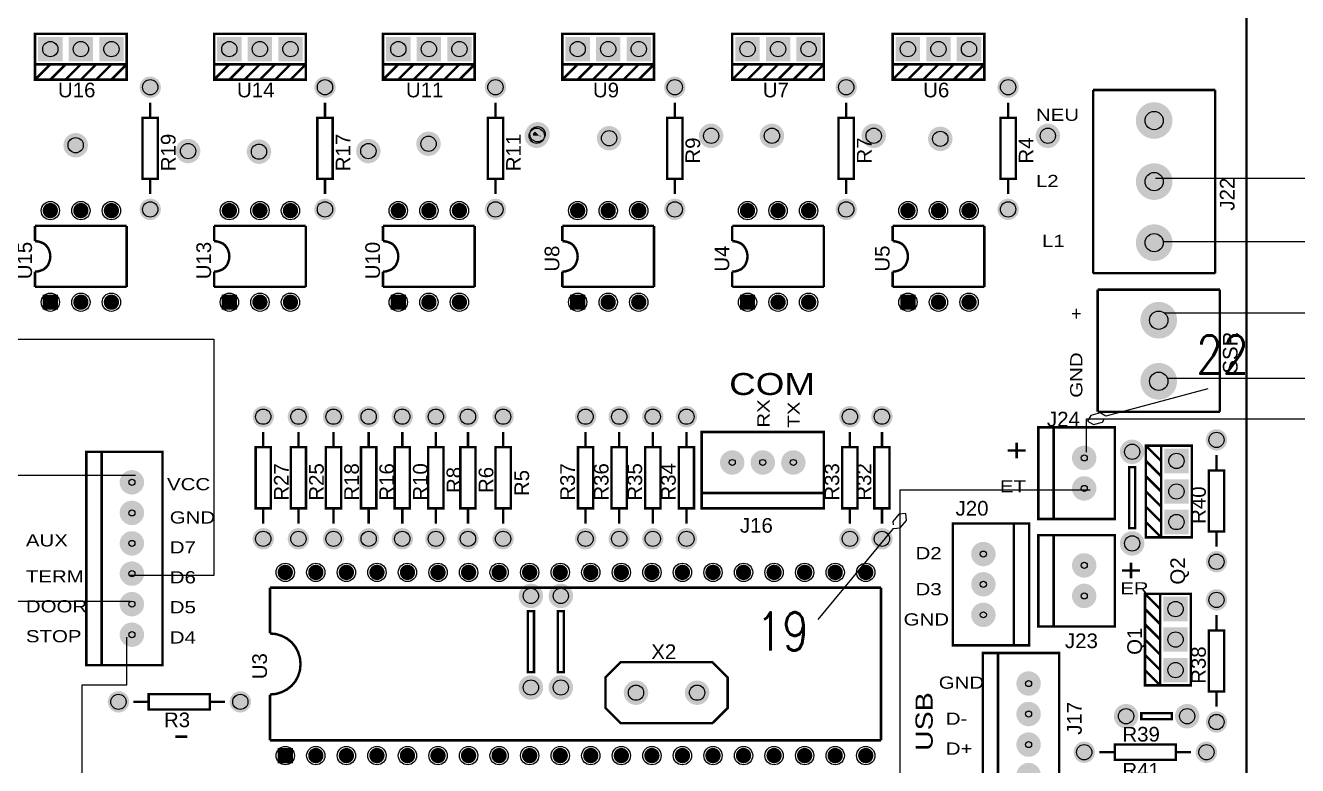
# Model space of a CAD drawing. Header units: inches. Extents: x 0 to 21, y 0 to 16.
# Drawn here: x 9.62 to 13.784, y 4.674 to 7.098 of the extents above; entities that cross this region are included whole.
import ezdxf
from ezdxf.enums import TextEntityAlignment as Align

# ---------------------------------------------------------------- set-up
doc = ezdxf.new("R2010")
doc.units = ezdxf.units.IN
doc.header["$MEASUREMENT"] = 0
for name, color, linetype in [('12632256', 7, 'Continuous'), ('BLK_18AWG', 7, 'Continuous'), ('WIRENO', 250, 'Continuous')]:
    doc.layers.add(name, color=color, linetype=linetype)
doc.styles.add('WD', font='romans.shx')

# ---------------------------------------------------------------- blocks, each defined once
blk = doc.blocks.new('EPAD')
at = {"const_width": 0.5}
blk.add_lwpolyline([(-0.25, 0, 1), (0.25, 0, 1)], format="xyb", close=True, dxfattribs=at)
blk = doc.blocks.new('RPAD')
blk.add_trace([(-0.5, -0.5), (-0.5, 0.5), (0.5, -0.5), (0.5, 0.5)])
blk = doc.blocks.new('TarjetaAutoclave')
for points, const_width in [([(3.004, 5.004), (10.306, 5.004), (10.306, 9.943), (3.004, 9.943), (3.004, 5.004)], 0.008), ([(6.341, 9.087), (6.641, 9.087), (6.641, 9.187), (6.341, 9.187), (6.341, 9.087)], 0.008), ([(6.927, 9.087), (7.227, 9.087), (7.227, 9.187), (6.927, 9.187), (6.927, 9.087)], 0.008), ([(7.48, 9.087), (7.78, 9.087), (7.78, 9.187), (7.48, 9.187), (7.48, 9.087)], 0.008), ([(8.067, 9.087), (8.367, 9.087), (8.367, 9.187), (8.067, 9.187), (8.067, 9.087)], 0.008), ([(8.623, 9.087), (8.923, 9.087), (8.923, 9.187), (8.623, 9.187), (8.623, 9.087)], 0.008), ([(9.148, 9.087), (9.448, 9.087), (9.448, 9.187), (9.148, 9.187), (9.148, 9.087)], 0.008), ([(6.641, 9.087), (6.641, 9.037), (6.341, 9.037), (6.341, 9.087)], 0.008), ([(6.391, 9.087), (6.341, 9.037)], 0.008), ([(6.441, 9.087), (6.391, 9.037)], 0.008), ([(6.491, 9.087), (6.441, 9.037)], 0.008), ([(6.541, 9.087), (6.491, 9.037)], 0.008), ([(6.591, 9.087), (6.541, 9.037)], 0.008), ([(6.641, 9.087), (6.591, 9.037)], 0.008), ([(7.227, 9.087), (7.227, 9.037), (6.927, 9.037), (6.927, 9.087)], 0.008), ([(6.977, 9.087), (6.927, 9.037)], 0.008), ([(7.027, 9.087), (6.977, 9.037)], 0.008), ([(7.077, 9.087), (7.027, 9.037)], 0.008), ([(7.127, 9.087), (7.077, 9.037)], 0.008), ([(7.177, 9.087), (7.127, 9.037)], 0.008), ([(7.227, 9.087), (7.177, 9.037)], 0.008), ([(7.78, 9.087), (7.78, 9.037), (7.48, 9.037), (7.48, 9.087)], 0.008), ([(7.53, 9.087), (7.48, 9.037)], 0.008), ([(7.58, 9.087), (7.53, 9.037)], 0.008), ([(7.63, 9.087), (7.58, 9.037)], 0.008), ([(7.68, 9.087), (7.63, 9.037)], 0.008), ([(7.73, 9.087), (7.68, 9.037)], 0.008), ([(7.78, 9.087), (7.73, 9.037)], 0.008), ([(8.367, 9.087), (8.367, 9.037), (8.067, 9.037), (8.067, 9.087)], 0.008), ([(8.117, 9.087), (8.067, 9.037)], 0.008), ([(8.167, 9.087), (8.117, 9.037)], 0.008), ([(8.217, 9.087), (8.167, 9.037)], 0.008), ([(8.267, 9.087), (8.217, 9.037)], 0.008), ([(8.317, 9.087), (8.267, 9.037)], 0.008), ([(8.367, 9.087), (8.317, 9.037)], 0.008), ([(8.923, 9.087), (8.923, 9.037), (8.623, 9.037), (8.623, 9.087)], 0.008), ([(8.673, 9.087), (8.623, 9.037)], 0.008), ([(8.723, 9.087), (8.673, 9.037)], 0.008), ([(8.773, 9.087), (8.723, 9.037)], 0.008), ([(8.823, 9.087), (8.773, 9.037)], 0.008), ([(8.873, 9.087), (8.823, 9.037)], 0.008), ([(8.923, 9.087), (8.873, 9.037)], 0.008), ([(9.448, 9.087), (9.448, 9.037), (9.148, 9.037), (9.148, 9.087)], 0.008), ([(9.198, 9.087), (9.148, 9.037)], 0.008), ([(9.248, 9.087), (9.198, 9.037)], 0.008), ([(9.298, 9.087), (9.248, 9.037)], 0.008), ([(9.348, 9.087), (9.298, 9.037)], 0.008), ([(9.398, 9.087), (9.348, 9.037)], 0.008), ([(9.448, 9.087), (9.398, 9.037)], 0.008), ([(9.804, 9.003), (10.204, 9.003)], 0.008), ([(9.804, 9.003), (9.804, 8.403)], 0.008), ([(10.204, 8.403), (10.204, 9.003)], 0.008), ([(6.718, 8.962), (6.718, 8.912)], 0.008), ([(7.29, 8.962), (7.29, 8.912)], 0.008), ([(7.848, 8.962), (7.848, 8.912)], 0.008), ([(8.435, 8.962), (8.435, 8.912)], 0.008), ([(8.996, 8.962), (8.996, 8.912)], 0.008), ([(9.526, 8.962), (9.526, 8.912)], 0.008), ([(6.693, 8.712), (6.743, 8.712), (6.743, 8.912), (6.693, 8.912), (6.693, 8.712)], 0.008), ([(7.265, 8.712), (7.315, 8.712), (7.315, 8.912), (7.265, 8.912), (7.265, 8.712)], 0.008), ([(7.823, 8.712), (7.873, 8.712), (7.873, 8.912), (7.823, 8.912), (7.823, 8.712)], 0.008), ([(8.41, 8.712), (8.46, 8.712), (8.46, 8.912), (8.41, 8.912), (8.41, 8.712)], 0.008), ([(8.971, 8.712), (9.021, 8.712), (9.021, 8.912), (8.971, 8.912), (8.971, 8.712)], 0.008), ([(9.501, 8.712), (9.551, 8.712), (9.551, 8.912), (9.501, 8.912), (9.501, 8.712)], 0.008), ([(7.983, 8.853), (7.983, 8.855), (7.986, 8.858)], 0.025), ([(6.718, 8.712), (6.718, 8.662)], 0.008), ([(7.29, 8.712), (7.29, 8.662)], 0.008), ([(7.848, 8.712), (7.848, 8.662)], 0.008), ([(8.435, 8.712), (8.435, 8.662)], 0.008), ([(8.996, 8.712), (8.996, 8.662)], 0.008), ([(9.526, 8.712), (9.526, 8.662)], 0.008), ([(6.341, 8.508), (6.341, 8.558)], 0.008), ([(6.341, 8.558), (6.641, 8.558)], 0.008), ([(6.641, 8.358), (6.641, 8.558)], 0.008), ([(6.927, 8.508), (6.927, 8.558)], 0.008), ([(6.927, 8.558), (7.227, 8.558)], 0.008), ([(7.227, 8.358), (7.227, 8.558)], 0.008), ([(7.48, 8.508), (7.48, 8.558)], 0.008), ([(7.48, 8.558), (7.78, 8.558)], 0.008), ([(7.78, 8.358), (7.78, 8.558)], 0.008), ([(8.067, 8.508), (8.067, 8.558)], 0.008), ([(8.067, 8.558), (8.367, 8.558)], 0.008), ([(8.367, 8.358), (8.367, 8.558)], 0.008), ([(8.623, 8.508), (8.623, 8.558)], 0.008), ([(8.623, 8.558), (8.923, 8.558)], 0.008), ([(8.923, 8.358), (8.923, 8.558)], 0.008), ([(9.148, 8.508), (9.148, 8.558)], 0.008), ([(9.148, 8.558), (9.448, 8.558)], 0.008), ([(9.448, 8.358), (9.448, 8.558)], 0.008), ([(6.391, 8.458), (6.39, 8.468), (6.387, 8.478), (6.383, 8.486), (6.377, 8.494), (6.37, 8.5), (6.361, 8.504), (6.351, 8.507), (6.341, 8.508)], 0.008), ([(6.977, 8.458), (6.976, 8.468), (6.973, 8.478), (6.969, 8.486), (6.963, 8.494), (6.956, 8.5), (6.947, 8.504), (6.937, 8.507), (6.927, 8.508)], 0.008), ([(7.53, 8.458), (7.529, 8.468), (7.526, 8.478), (7.522, 8.486), (7.516, 8.494), (7.509, 8.5), (7.5, 8.504), (7.49, 8.507), (7.48, 8.508)], 0.008), ([(8.117, 8.458), (8.116, 8.468), (8.113, 8.478), (8.109, 8.486), (8.103, 8.494), (8.096, 8.5), (8.087, 8.504), (8.077, 8.507), (8.067, 8.508)], 0.008), ([(8.673, 8.458), (8.672, 8.468), (8.669, 8.478), (8.665, 8.486), (8.659, 8.494), (8.652, 8.5), (8.643, 8.504), (8.633, 8.507), (8.623, 8.508)], 0.008), ([(9.198, 8.458), (9.197, 8.468), (9.194, 8.478), (9.19, 8.486), (9.184, 8.494), (9.177, 8.5), (9.168, 8.504), (9.158, 8.507), (9.148, 8.508)], 0.008), ([(6.391, 8.458), (6.39, 8.448), (6.387, 8.438), (6.383, 8.429), (6.377, 8.422), (6.37, 8.416), (6.361, 8.412), (6.351, 8.409), (6.341, 8.408)], 0.008), ([(6.977, 8.458), (6.976, 8.448), (6.973, 8.438), (6.969, 8.429), (6.963, 8.422), (6.956, 8.416), (6.947, 8.412), (6.937, 8.409), (6.927, 8.408)], 0.008), ([(7.53, 8.458), (7.529, 8.448), (7.526, 8.438), (7.522, 8.429), (7.516, 8.422), (7.509, 8.416), (7.5, 8.412), (7.49, 8.409), (7.48, 8.408)], 0.008), ([(8.117, 8.458), (8.116, 8.448), (8.113, 8.438), (8.109, 8.429), (8.103, 8.422), (8.096, 8.416), (8.087, 8.412), (8.077, 8.409), (8.067, 8.408)], 0.008), ([(8.673, 8.458), (8.672, 8.448), (8.669, 8.438), (8.665, 8.429), (8.659, 8.422), (8.652, 8.416), (8.643, 8.412), (8.633, 8.409), (8.623, 8.408)], 0.008), ([(9.198, 8.458), (9.197, 8.448), (9.194, 8.438), (9.19, 8.429), (9.184, 8.422), (9.177, 8.416), (9.168, 8.412), (9.158, 8.409), (9.148, 8.408)], 0.008), ([(6.341, 8.358), (6.341, 8.408)], 0.008), ([(6.927, 8.358), (6.927, 8.408)], 0.008), ([(7.48, 8.358), (7.48, 8.408)], 0.008), ([(8.067, 8.358), (8.067, 8.408)], 0.008), ([(8.623, 8.358), (8.623, 8.408)], 0.008), ([(9.148, 8.358), (9.148, 8.408)], 0.008), ([(9.804, 8.403), (10.204, 8.403)], 0.008), ([(6.341, 8.358), (6.641, 8.358)], 0.008), ([(6.927, 8.358), (7.227, 8.358)], 0.008), ([(7.48, 8.358), (7.78, 8.358)], 0.008), ([(8.067, 8.358), (8.367, 8.358)], 0.008), ([(8.623, 8.358), (8.923, 8.358)], 0.008), ([(9.148, 8.358), (9.448, 8.358)], 0.008), ([(10.219, 8.349), (9.819, 8.349)], 0.008), ([(9.819, 8.349), (9.819, 7.949)], 0.008), ([(10.219, 8.349), (10.219, 7.949)], 0.008), ([(10.219, 7.949), (9.819, 7.949)], 0.008), ([(7.088, 7.883), (7.088, 7.833)], 0.008), ([(7.203, 7.883), (7.203, 7.833)], 0.008), ([(7.318, 7.883), (7.318, 7.833)], 0.008), ([(7.433, 7.883), (7.433, 7.833)], 0.008), ([(7.543, 7.883), (7.543, 7.833)], 0.008), ([(7.653, 7.883), (7.653, 7.833)], 0.008), ([(7.758, 7.883), (7.758, 7.833)], 0.008), ([(7.873, 7.833), (7.873, 7.883)], 0.008), ([(8.143, 7.833), (8.143, 7.883)], 0.008), ([(8.253, 7.833), (8.253, 7.883)], 0.008), ([(8.363, 7.833), (8.363, 7.883)], 0.008), ([(8.473, 7.833), (8.473, 7.883)], 0.008), ([(8.523, 7.633), (8.923, 7.633), (8.923, 7.883), (8.523, 7.883), (8.523, 7.633)], 0.008), ([(9.008, 7.833), (9.008, 7.883)], 0.008), ([(9.113, 7.833), (9.113, 7.883)], 0.008), ([(9.625, 7.598), (9.875, 7.598), (9.875, 7.898), (9.625, 7.898), (9.625, 7.598)], 0.008), ([(9.675, 7.598), (9.675, 7.898)], 0.008), ([(7.063, 7.633), (7.113, 7.633), (7.113, 7.833), (7.063, 7.833), (7.063, 7.633)], 0.008), ([(7.178, 7.633), (7.228, 7.633), (7.228, 7.833), (7.178, 7.833), (7.178, 7.633)], 0.008), ([(7.293, 7.633), (7.343, 7.633), (7.343, 7.833), (7.293, 7.833), (7.293, 7.633)], 0.008), ([(7.408, 7.633), (7.458, 7.633), (7.458, 7.833), (7.408, 7.833), (7.408, 7.633)], 0.008), ([(7.518, 7.633), (7.568, 7.633), (7.568, 7.833), (7.518, 7.833), (7.518, 7.633)], 0.008), ([(7.628, 7.633), (7.678, 7.633), (7.678, 7.833), (7.628, 7.833), (7.628, 7.633)], 0.008), ([(7.733, 7.633), (7.783, 7.633), (7.783, 7.833), (7.733, 7.833), (7.733, 7.633)], 0.008), ([(7.848, 7.633), (7.898, 7.633), (7.898, 7.833), (7.848, 7.833), (7.848, 7.633)], 0.008), ([(8.118, 7.633), (8.168, 7.633), (8.168, 7.833), (8.118, 7.833), (8.118, 7.633)], 0.008), ([(8.228, 7.633), (8.278, 7.633), (8.278, 7.833), (8.228, 7.833), (8.228, 7.633)], 0.008), ([(8.338, 7.633), (8.388, 7.633), (8.388, 7.833), (8.338, 7.833), (8.338, 7.633)], 0.008), ([(8.448, 7.633), (8.498, 7.633), (8.498, 7.833), (8.448, 7.833), (8.448, 7.633)], 0.008), ([(8.983, 7.633), (9.033, 7.633), (9.033, 7.833), (8.983, 7.833), (8.983, 7.633)], 0.008), ([(9.088, 7.633), (9.138, 7.633), (9.138, 7.833), (9.088, 7.833), (9.088, 7.633)], 0.008), ([(10.027, 7.538), (10.127, 7.538), (10.127, 7.838), (10.027, 7.838), (10.027, 7.538), (9.977, 7.538), (9.977, 7.838), (10.027, 7.838)], 0.008), ([(10.027, 7.788), (9.977, 7.838)], 0.008), ([(6.509, 7.119), (6.758, 7.119), (6.758, 7.818), (6.509, 7.818), (6.509, 7.119)], 0.008), ([(6.559, 7.119), (6.559, 7.818)], 0.008), ([(10.027, 7.738), (9.977, 7.788)], 0.008), ([(10.208, 7.757), (10.208, 7.807)], 0.008), ([(9.922, 7.568), (9.942, 7.568), (9.942, 7.768), (9.922, 7.768), (9.922, 7.568)], 0.008), ([(10.183, 7.557), (10.233, 7.557), (10.233, 7.757), (10.183, 7.757), (10.183, 7.557)], 0.008), ([(10.027, 7.688), (9.977, 7.738)], 0.008), ([(8.923, 7.683), (8.523, 7.683)], 0.008), ([(10.027, 7.638), (9.977, 7.688)], 0.008), ([(7.088, 7.633), (7.088, 7.583)], 0.008), ([(7.203, 7.633), (7.203, 7.583)], 0.008), ([(7.318, 7.633), (7.318, 7.583)], 0.008), ([(7.433, 7.633), (7.433, 7.583)], 0.008), ([(7.543, 7.633), (7.543, 7.583)], 0.008), ([(7.653, 7.633), (7.653, 7.583)], 0.008), ([(7.758, 7.633), (7.758, 7.583)], 0.008), ([(7.873, 7.583), (7.873, 7.633)], 0.008), ([(8.143, 7.583), (8.143, 7.633)], 0.008), ([(8.253, 7.583), (8.253, 7.633)], 0.008), ([(8.363, 7.583), (8.363, 7.633)], 0.008), ([(8.473, 7.583), (8.473, 7.633)], 0.008), ([(9.008, 7.583), (9.008, 7.633)], 0.008), ([(9.113, 7.583), (9.113, 7.633)], 0.008), ([(10.027, 7.588), (9.977, 7.638)], 0.008), ([(9.345, 7.184), (9.595, 7.184), (9.595, 7.583), (9.345, 7.583), (9.345, 7.184)], 0.008), ([(9.545, 7.583), (9.545, 7.184)], 0.008), ([(10.027, 7.538), (9.977, 7.588)], 0.008), ([(9.625, 7.246), (9.875, 7.246), (9.875, 7.545), (9.625, 7.545), (9.625, 7.246)], 0.008), ([(9.675, 7.246), (9.675, 7.545)], 0.008), ([(10.208, 7.507), (10.208, 7.557)], 0.008), ([(7.11, 7.223), (7.11, 7.373)], 0.008), ([(7.11, 7.373), (9.11, 7.373)], 0.008), ([(9.11, 7.373), (9.11, 6.873)], 0.008), ([(10.024, 7.053), (10.124, 7.053), (10.124, 7.353), (10.024, 7.353), (10.024, 7.053), (9.974, 7.053), (9.974, 7.353), (10.024, 7.353)], 0.008), ([(10.024, 7.303), (9.974, 7.353)], 0.008), ([(7.954, 7.096), (7.974, 7.096), (7.974, 7.296), (7.954, 7.296), (7.954, 7.096)], 0.008), ([(8.052, 7.096), (8.072, 7.096), (8.072, 7.296), (8.052, 7.296), (8.052, 7.096)], 0.008), ([(10.024, 7.253), (9.974, 7.303)], 0.008), ([(10.208, 7.233), (10.208, 7.283)], 0.008), ([(10.024, 7.203), (9.974, 7.253)], 0.008), ([(7.21, 7.123), (7.208, 7.143), (7.202, 7.162), (7.193, 7.179), (7.181, 7.194), (7.166, 7.206), (7.149, 7.215), (7.13, 7.221), (7.11, 7.223)], 0.008), ([(10.024, 7.153), (9.974, 7.203)], 0.008), ([(10.183, 7.033), (10.233, 7.033), (10.233, 7.233), (10.183, 7.233), (10.183, 7.033)], 0.008), ([(9.443, 6.659), (9.693, 6.659), (9.693, 7.159), (9.443, 7.159), (9.443, 6.659)], 0.008), ([(9.493, 6.659), (9.493, 7.159)], 0.008), ([(7.21, 7.123), (7.208, 7.102), (7.202, 7.083), (7.193, 7.066), (7.181, 7.052), (7.166, 7.04), (7.149, 7.031), (7.13, 7.025), (7.11, 7.023)], 0.008), ([(8.258, 7.129), (8.558, 7.129), (8.608, 7.079), (8.608, 6.979), (8.558, 6.929), (8.258, 6.929), (8.208, 6.979), (8.208, 7.079), (8.258, 7.129)], 0.008), ([(10.024, 7.103), (9.974, 7.153)], 0.008), ([(10.024, 7.053), (9.974, 7.103)], 0.008), ([(10.208, 6.983), (10.208, 7.033)], 0.008), ([(6.713, 6.999), (6.663, 6.999)], 0.008), ([(6.713, 6.974), (6.913, 6.974), (6.913, 7.024), (6.713, 7.024), (6.713, 6.974)], 0.008), ([(6.963, 6.999), (6.913, 6.999)], 0.008), ([(7.11, 6.873), (7.11, 7.023)], 0.008), ([(9.962, 6.942), (10.062, 6.942), (10.062, 6.962), (9.962, 6.962), (9.962, 6.942)], 0.008), ([(6.8, 6.885), (6.839, 6.885)], 0.008), ([(7.11, 6.873), (9.11, 6.873)], 0.008), ([(9.825, 6.834), (9.875, 6.834)], 0.008), ([(9.875, 6.809), (10.075, 6.809), (10.075, 6.859), (9.875, 6.859), (9.875, 6.809)], 0.008), ([(10.075, 6.834), (10.125, 6.834)], 0.008)]:
    blk.add_lwpolyline(points, dxfattribs=dict(const_width=const_width))
for centre, radius in [((6.391, 9.137), 0.025), ((6.491, 9.137), 0.025), ((6.591, 9.137), 0.025), ((6.977, 9.137), 0.025), ((7.077, 9.137), 0.025), ((7.177, 9.137), 0.025), ((7.53, 9.137), 0.025), ((7.63, 9.137), 0.025), ((7.73, 9.137), 0.025), ((8.117, 9.137), 0.025), ((8.217, 9.137), 0.025), ((8.317, 9.137), 0.025), ((8.673, 9.137), 0.025), ((8.773, 9.137), 0.025), ((8.873, 9.137), 0.025), ((9.198, 9.137), 0.025), ((9.298, 9.137), 0.025), ((9.398, 9.137), 0.025), ((6.718, 9.012), 0.025), ((7.29, 9.012), 0.025), ((7.848, 9.012), 0.025), ((8.435, 9.012), 0.025), ((8.996, 9.012), 0.025), ((9.526, 9.012), 0.025), ((10.004, 8.903), 0.03), ((7.983, 8.853), 0.025), ((7.986, 8.858), 0.025), ((8.22, 8.845), 0.025), ((8.554, 8.853), 0.025), ((8.753, 8.853), 0.025), ((9.086, 8.853), 0.025), ((9.656, 8.853), 0.025), ((6.474, 8.822), 0.025), ((6.842, 8.803), 0.025), ((7.432, 8.803), 0.025), ((7.629, 8.827), 0.025), ((9.304, 8.843), 0.025), ((7.074, 8.801), 0.025), ((10.004, 8.703), 0.03), ((6.391, 8.608), 0.03), ((6.491, 8.608), 0.03), ((6.591, 8.608), 0.03), ((6.718, 8.612), 0.025), ((6.977, 8.608), 0.03), ((7.077, 8.608), 0.03), ((7.177, 8.608), 0.03), ((7.29, 8.612), 0.025), ((7.53, 8.608), 0.03), ((7.63, 8.608), 0.03), ((7.73, 8.608), 0.03), ((7.848, 8.612), 0.025), ((8.117, 8.608), 0.03), ((8.217, 8.608), 0.03), ((8.317, 8.608), 0.03), ((8.435, 8.612), 0.025), ((8.673, 8.608), 0.03), ((8.773, 8.608), 0.03), ((8.873, 8.608), 0.03), ((8.996, 8.612), 0.025), ((9.198, 8.608), 0.03), ((9.298, 8.608), 0.03), ((9.398, 8.608), 0.03), ((9.526, 8.612), 0.025), ((10.004, 8.503), 0.03), ((6.391, 8.308), 0.03), ((6.491, 8.308), 0.03), ((6.591, 8.308), 0.03), ((6.977, 8.308), 0.03), ((7.077, 8.308), 0.03), ((7.177, 8.308), 0.03), ((7.53, 8.308), 0.03), ((7.63, 8.308), 0.03), ((7.73, 8.308), 0.03), ((8.117, 8.308), 0.03), ((8.217, 8.308), 0.03), ((8.317, 8.308), 0.03), ((8.673, 8.308), 0.03), ((8.773, 8.308), 0.03), ((8.873, 8.308), 0.03), ((9.198, 8.308), 0.03), ((9.298, 8.308), 0.03), ((9.398, 8.308), 0.03), ((10.019, 8.249), 0.03), ((10.019, 8.049), 0.03), ((7.088, 7.933), 0.025), ((7.203, 7.933), 0.025), ((7.318, 7.933), 0.025), ((7.433, 7.933), 0.025), ((7.543, 7.933), 0.025), ((7.653, 7.933), 0.025), ((7.758, 7.933), 0.025), ((7.873, 7.933), 0.025), ((8.143, 7.933), 0.025), ((8.253, 7.933), 0.025), ((8.363, 7.933), 0.025), ((8.473, 7.933), 0.025), ((9.008, 7.933), 0.025), ((9.113, 7.933), 0.025), ((10.208, 7.857), 0.025), ((9.932, 7.818), 0.025), ((8.623, 7.783), 0.01), ((8.723, 7.783), 0.01), ((8.823, 7.783), 0.01), ((9.775, 7.798), 0.01), ((10.077, 7.788), 0.025), ((6.658, 7.718), 0.01), ((9.775, 7.698), 0.01), ((10.077, 7.688), 0.025), ((6.658, 7.618), 0.01), ((10.077, 7.588), 0.025), ((7.088, 7.533), 0.025), ((7.203, 7.533), 0.025), ((7.318, 7.533), 0.025), ((7.433, 7.533), 0.025), ((7.543, 7.533), 0.025), ((7.653, 7.533), 0.025), ((7.758, 7.533), 0.025), ((7.873, 7.533), 0.025), ((8.143, 7.533), 0.025), ((8.253, 7.533), 0.025), ((8.363, 7.533), 0.025), ((8.473, 7.533), 0.025), ((9.008, 7.533), 0.025), ((9.113, 7.533), 0.025), ((9.932, 7.518), 0.025), ((6.658, 7.518), 0.01), ((9.445, 7.483), 0.01), ((9.775, 7.446), 0.01), ((10.208, 7.458), 0.025), ((6.658, 7.419), 0.01), ((7.16, 7.423), 0.03), ((7.26, 7.423), 0.03), ((7.36, 7.423), 0.03), ((7.46, 7.423), 0.03), ((7.56, 7.423), 0.03), ((7.66, 7.423), 0.03), ((7.76, 7.423), 0.03), ((7.86, 7.423), 0.03), ((7.96, 7.423), 0.03), ((8.06, 7.423), 0.03), ((8.16, 7.423), 0.03), ((8.26, 7.423), 0.03), ((8.36, 7.423), 0.03), ((8.46, 7.423), 0.03), ((8.56, 7.423), 0.03), ((8.66, 7.423), 0.03), ((8.76, 7.423), 0.03), ((8.86, 7.423), 0.03), ((8.96, 7.423), 0.03), ((9.06, 7.423), 0.03), ((7.964, 7.346), 0.025), ((8.062, 7.346), 0.025), ((9.445, 7.384), 0.01), ((6.658, 7.319), 0.01), ((9.775, 7.346), 0.01), ((10.208, 7.333), 0.025), ((9.445, 7.284), 0.01), ((10.074, 7.303), 0.025), ((6.658, 7.219), 0.01), ((10.074, 7.203), 0.025), ((10.074, 7.103), 0.025), ((7.964, 7.046), 0.025), ((8.062, 7.046), 0.025), ((8.308, 7.029), 0.025), ((8.508, 7.029), 0.025), ((9.593, 7.059), 0.01), ((6.614, 6.999), 0.025), ((7.013, 6.999), 0.025), ((9.593, 6.959), 0.01), ((9.912, 6.952), 0.025), ((10.112, 6.952), 0.025), ((10.208, 6.933), 0.025), ((7.16, 6.823), 0.03), ((7.26, 6.823), 0.03), ((7.36, 6.823), 0.03), ((7.46, 6.823), 0.03), ((7.56, 6.823), 0.03), ((7.66, 6.823), 0.03), ((7.76, 6.823), 0.03), ((7.86, 6.823), 0.03), ((7.96, 6.823), 0.03), ((8.06, 6.823), 0.03), ((8.16, 6.823), 0.03), ((8.26, 6.823), 0.03), ((8.36, 6.823), 0.03), ((8.46, 6.823), 0.03), ((8.56, 6.823), 0.03), ((8.66, 6.823), 0.03), ((8.76, 6.823), 0.03), ((8.86, 6.823), 0.03), ((8.96, 6.823), 0.03), ((9.06, 6.823), 0.03), ((9.593, 6.859), 0.01), ((9.775, 6.834), 0.025), ((10.175, 6.834), 0.025)]:
    blk.add_circle(centre, radius)
at = {"xscale": 0.08, "yscale": 0.08}
for p, rotation in [((6.391, 9.137), 180), ((6.491, 9.137), 180), ((6.591, 9.137), 180), ((6.977, 9.137), 180), ((7.077, 9.137), 180), ((7.177, 9.137), 180), ((7.53, 9.137), 180), ((7.63, 9.137), 180), ((7.73, 9.137), 180), ((8.117, 9.137), 180), ((8.217, 9.137), 180), ((8.317, 9.137), 180), ((8.673, 9.137), 180), ((8.773, 9.137), 180), ((8.873, 9.137), 180), ((9.198, 9.137), 180), ((9.298, 9.137), 180), ((9.398, 9.137), 180), ((10.077, 7.788), 90), ((10.077, 7.688), 90), ((10.077, 7.588), 90), ((10.074, 7.303), 90), ((10.074, 7.203), 90), ((10.074, 7.103), 90)]:
    blk.add_blockref('RPAD', p, dxfattribs=dict(at, rotation=rotation))
for name, p, xscale, yscale in [('EPAD', (6.718, 9.012), 0.07, 0.07), ('EPAD', (7.29, 9.012), 0.07, 0.07), ('EPAD', (7.848, 9.012), 0.07, 0.07), ('EPAD', (8.435, 9.012), 0.07, 0.07), ('EPAD', (8.996, 9.012), 0.07, 0.07), ('EPAD', (9.526, 9.012), 0.07, 0.07), ('EPAD', (10.004, 8.903), 0.12, 0.12), ('EPAD', (7.983, 8.853), 0.08, 0.08), ('EPAD', (7.986, 8.858), 0.08, 0.08), ('EPAD', (8.22, 8.845), 0.08, 0.08), ('EPAD', (8.554, 8.853), 0.08, 0.08), ('EPAD', (8.753, 8.853), 0.08, 0.08), ('EPAD', (9.086, 8.853), 0.08, 0.08), ('EPAD', (9.304, 8.843), 0.08, 0.08), ('EPAD', (9.656, 8.853), 0.08, 0.08), ('EPAD', (6.474, 8.822), 0.08, 0.08), ('EPAD', (6.842, 8.803), 0.08, 0.08), ('EPAD', (7.074, 8.801), 0.08, 0.08), ('EPAD', (7.432, 8.803), 0.08, 0.08), ('EPAD', (7.629, 8.827), 0.08, 0.08), ('EPAD', (10.004, 8.703), 0.12, 0.12), ('EPAD', (6.391, 8.608), 0.05, 0.05), ('EPAD', (6.491, 8.608), 0.05, 0.05), ('EPAD', (6.591, 8.608), 0.05, 0.05), ('EPAD', (6.718, 8.612), 0.07, 0.07), ('EPAD', (6.977, 8.608), 0.05, 0.05), ('EPAD', (7.077, 8.608), 0.05, 0.05), ('EPAD', (7.177, 8.608), 0.05, 0.05), ('EPAD', (7.29, 8.612), 0.07, 0.07), ('EPAD', (7.53, 8.608), 0.05, 0.05), ('EPAD', (7.63, 8.608), 0.05, 0.05), ('EPAD', (7.73, 8.608), 0.05, 0.05), ('EPAD', (7.848, 8.612), 0.07, 0.07), ('EPAD', (8.117, 8.608), 0.05, 0.05), ('EPAD', (8.217, 8.608), 0.05, 0.05), ('EPAD', (8.317, 8.608), 0.05, 0.05), ('EPAD', (8.435, 8.612), 0.07, 0.07), ('EPAD', (8.673, 8.608), 0.05, 0.05), ('EPAD', (8.773, 8.608), 0.05, 0.05), ('EPAD', (8.873, 8.608), 0.05, 0.05), ('EPAD', (8.996, 8.612), 0.07, 0.07), ('EPAD', (9.198, 8.608), 0.05, 0.05), ('EPAD', (9.298, 8.608), 0.05, 0.05), ('EPAD', (9.398, 8.608), 0.05, 0.05), ('EPAD', (9.526, 8.612), 0.07, 0.07), ('EPAD', (10.004, 8.503), 0.12, 0.12), ('RPAD', (6.391, 8.308), 0.05, 0.05), ('EPAD', (6.491, 8.308), 0.05, 0.05), ('EPAD', (6.591, 8.308), 0.05, 0.05), ('RPAD', (6.977, 8.308), 0.05, 0.05), ('EPAD', (7.077, 8.308), 0.05, 0.05), ('EPAD', (7.177, 8.308), 0.05, 0.05), ('RPAD', (7.53, 8.308), 0.05, 0.05), ('EPAD', (7.63, 8.308), 0.05, 0.05), ('EPAD', (7.73, 8.308), 0.05, 0.05), ('RPAD', (8.117, 8.308), 0.05, 0.05), ('EPAD', (8.217, 8.308), 0.05, 0.05), ('EPAD', (8.317, 8.308), 0.05, 0.05), ('RPAD', (8.673, 8.308), 0.05, 0.05), ('EPAD', (8.773, 8.308), 0.05, 0.05), ('EPAD', (8.873, 8.308), 0.05, 0.05), ('RPAD', (9.198, 8.308), 0.05, 0.05), ('EPAD', (9.298, 8.308), 0.05, 0.05), ('EPAD', (9.398, 8.308), 0.05, 0.05), ('EPAD', (10.019, 8.249), 0.12, 0.12), ('EPAD', (10.019, 8.049), 0.12, 0.12), ('EPAD', (7.088, 7.933), 0.07, 0.07), ('EPAD', (7.203, 7.933), 0.07, 0.07), ('EPAD', (7.318, 7.933), 0.07, 0.07), ('EPAD', (7.433, 7.933), 0.07, 0.07), ('EPAD', (7.543, 7.933), 0.07, 0.07), ('EPAD', (7.653, 7.933), 0.07, 0.07), ('EPAD', (7.758, 7.933), 0.07, 0.07), ('EPAD', (7.873, 7.933), 0.07, 0.07), ('EPAD', (8.143, 7.933), 0.07, 0.07), ('EPAD', (8.253, 7.933), 0.07, 0.07), ('EPAD', (8.363, 7.933), 0.07, 0.07), ('EPAD', (8.473, 7.933), 0.07, 0.07), ('EPAD', (9.008, 7.933), 0.07, 0.07), ('EPAD', (9.113, 7.933), 0.07, 0.07), ('EPAD', (10.208, 7.857), 0.07, 0.07), ('EPAD', (9.775, 7.798), 0.08, 0.08), ('EPAD', (9.932, 7.818), 0.08, 0.08), ('EPAD', (8.623, 7.783), 0.08, 0.08), ('EPAD', (8.723, 7.783), 0.08, 0.08), ('EPAD', (8.823, 7.783), 0.08, 0.08), ('EPAD', (6.658, 7.718), 0.08, 0.08), ('EPAD', (9.775, 7.698), 0.08, 0.08), ('EPAD', (6.658, 7.618), 0.08, 0.08), ('EPAD', (6.658, 7.518), 0.08, 0.08), ('EPAD', (7.088, 7.533), 0.07, 0.07), ('EPAD', (7.203, 7.533), 0.07, 0.07), ('EPAD', (7.318, 7.533), 0.07, 0.07), ('EPAD', (7.433, 7.533), 0.07, 0.07), ('EPAD', (7.543, 7.533), 0.07, 0.07), ('EPAD', (7.653, 7.533), 0.07, 0.07), ('EPAD', (7.758, 7.533), 0.07, 0.07), ('EPAD', (7.873, 7.533), 0.07, 0.07), ('EPAD', (8.143, 7.533), 0.07, 0.07), ('EPAD', (8.253, 7.533), 0.07, 0.07), ('EPAD', (8.363, 7.533), 0.07, 0.07), ('EPAD', (8.473, 7.533), 0.07, 0.07), ('EPAD', (9.008, 7.533), 0.07, 0.07), ('EPAD', (9.113, 7.533), 0.07, 0.07), ('EPAD', (9.932, 7.518), 0.08, 0.08), ('EPAD', (9.445, 7.483), 0.08, 0.08), ('EPAD', (6.658, 7.419), 0.08, 0.08), ('EPAD', (9.775, 7.446), 0.08, 0.08), ('EPAD', (10.208, 7.458), 0.07, 0.07), ('EPAD', (7.16, 7.423), 0.05, 0.05), ('EPAD', (7.26, 7.423), 0.05, 0.05), ('EPAD', (7.36, 7.423), 0.05, 0.05), ('EPAD', (7.46, 7.423), 0.05, 0.05), ('EPAD', (7.56, 7.423), 0.05, 0.05), ('EPAD', (7.66, 7.423), 0.05, 0.05), ('EPAD', (7.76, 7.423), 0.05, 0.05), ('EPAD', (7.86, 7.423), 0.05, 0.05), ('EPAD', (7.96, 7.423), 0.05, 0.05), ('EPAD', (8.06, 7.423), 0.05, 0.05), ('EPAD', (8.16, 7.423), 0.05, 0.05), ('EPAD', (8.26, 7.423), 0.05, 0.05), ('EPAD', (8.36, 7.423), 0.05, 0.05), ('EPAD', (8.46, 7.423), 0.05, 0.05), ('EPAD', (8.56, 7.423), 0.05, 0.05), ('EPAD', (8.66, 7.423), 0.05, 0.05), ('EPAD', (8.76, 7.423), 0.05, 0.05), ('EPAD', (8.86, 7.423), 0.05, 0.05), ('EPAD', (8.96, 7.423), 0.05, 0.05), ('EPAD', (9.06, 7.423), 0.05, 0.05), ('EPAD', (9.445, 7.384), 0.08, 0.08), ('EPAD', (7.964, 7.346), 0.08, 0.08), ('EPAD', (8.062, 7.346), 0.08, 0.08), ('EPAD', (9.775, 7.346), 0.08, 0.08), ('EPAD', (6.658, 7.319), 0.08, 0.08), ('EPAD', (10.208, 7.333), 0.07, 0.07), ('EPAD', (9.445, 7.284), 0.08, 0.08), ('EPAD', (6.658, 7.219), 0.08, 0.08), ('EPAD', (7.964, 7.046), 0.08, 0.08), ('EPAD', (8.062, 7.046), 0.08, 0.08), ('EPAD', (9.593, 7.059), 0.08, 0.08), ('EPAD', (8.308, 7.029), 0.08, 0.08), ('EPAD', (8.508, 7.029), 0.08, 0.08), ('EPAD', (6.614, 6.999), 0.07, 0.07), ('EPAD', (7.013, 6.999), 0.07, 0.07), ('EPAD', (9.593, 6.959), 0.08, 0.08), ('EPAD', (9.912, 6.952), 0.08, 0.08), ('EPAD', (10.112, 6.952), 0.08, 0.08), ('EPAD', (10.208, 6.933), 0.07, 0.07), ('EPAD', (9.593, 6.859), 0.08, 0.08), ('RPAD', (7.16, 6.823), 0.05, 0.05), ('EPAD', (7.26, 6.823), 0.05, 0.05), ('EPAD', (7.36, 6.823), 0.05, 0.05), ('EPAD', (7.46, 6.823), 0.05, 0.05), ('EPAD', (7.56, 6.823), 0.05, 0.05), ('EPAD', (7.66, 6.823), 0.05, 0.05), ('EPAD', (7.76, 6.823), 0.05, 0.05), ('EPAD', (7.86, 6.823), 0.05, 0.05), ('EPAD', (7.96, 6.823), 0.05, 0.05), ('EPAD', (8.06, 6.823), 0.05, 0.05), ('EPAD', (8.16, 6.823), 0.05, 0.05), ('EPAD', (8.26, 6.823), 0.05, 0.05), ('EPAD', (8.36, 6.823), 0.05, 0.05), ('EPAD', (8.46, 6.823), 0.05, 0.05), ('EPAD', (8.56, 6.823), 0.05, 0.05), ('EPAD', (8.66, 6.823), 0.05, 0.05), ('EPAD', (8.76, 6.823), 0.05, 0.05), ('EPAD', (8.86, 6.823), 0.05, 0.05), ('EPAD', (8.96, 6.823), 0.05, 0.05), ('EPAD', (9.06, 6.823), 0.05, 0.05), ('EPAD', (9.775, 6.834), 0.07, 0.07), ('EPAD', (10.175, 6.834), 0.07, 0.07), ('EPAD', (9.593, 6.759), 0.08, 0.08)]:
    blk.add_blockref(name, p, dxfattribs=dict(xscale=xscale, yscale=yscale))
at = {"layer": '12632256'}
for s, height, width, p in [('U16', 0.048, 1.041667, (6.416, 8.979)), ('U14', 0.048, 1.041667, (7.002, 8.979)), ('U11', 0.048, 1.041667, (7.555, 8.979)), ('U9', 0.048, 1.041667, (8.167, 8.979)), ('U7', 0.048, 1.041667, (8.723, 8.979)), ('U6', 0.048, 1.041667, (9.248, 8.979)), ('NEU', 0.04, 1.25, (9.617, 8.902)), ('L2', 0.04, 1.25, (9.617, 8.685)), ('L1', 0.04, 1.25, (9.637, 8.489)), ('COM', 0.072, 1.25, (8.613, 8.004)), ('J24', 0.048, 1.041667, (9.653, 7.901)), ('+', 0.072, 1.25, (9.519, 7.787)), ('VCC', 0.04, 1.25, (6.773, 7.692)), ('ET', 0.04, 1.25, (9.499, 7.685)), ('GND', 0.04, 1.25, (6.782, 7.583)), ('J20', 0.048, 1.041667, (9.354, 7.609)), ('J16', 0.048, 1.041667, (8.648, 7.553)), ('AUX', 0.04, 1.25, (6.311, 7.508)), ('D7', 0.04, 1.25, (6.782, 7.485)), ('D2', 0.04, 1.25, (9.223, 7.466)), ('+', 0.072, 1.25, (9.893, 7.394)), ('TERM', 0.04, 1.25, (6.311, 7.39)), ('D6', 0.04, 1.25, (6.782, 7.387)), ('D3', 0.04, 1.25, (9.223, 7.348)), ('ER', 0.04, 1.25, (9.893, 7.351)), ('DOOR', 0.04, 1.25, (6.311, 7.292)), ('D5', 0.04, 1.25, (6.782, 7.289)), ('GND', 0.04, 1.25, (9.184, 7.249)), ('STOP', 0.04, 1.25, (6.311, 7.194)), ('D4', 0.04, 1.25, (6.782, 7.19)), ('J23', 0.048, 1.041667, (9.712, 7.175)), ('X2', 0.048, 1.041667, (8.358, 7.139)), ('GND', 0.04, 1.25, (9.299, 7.042)), ('R3', 0.048, 1.041667, (6.763, 6.916)), ('D-', 0.04, 1.25, (9.322, 6.924)), ('R39', 0.048, 1.041667, (9.9, 6.869)), ('D+', 0.04, 1.25, (9.322, 6.826)), ('R41', 0.048, 1.041667, (9.9, 6.751))]:
    blk.add_text(s, height=height, dxfattribs=dict(at, width=width)).set_placement(p)
for s, height, width, p in [('R19', 0.048, 1.041667, (6.801, 8.737)), ('R17', 0.048, 1.041667, (7.373, 8.737)), ('R11', 0.048, 1.041667, (7.931, 8.737)), ('R9', 0.048, 1.041667, (8.518, 8.762)), ('R7', 0.048, 1.041667, (9.079, 8.762)), ('R4', 0.048, 1.041667, (9.609, 8.762)), ('J22', 0.048, 1.041667, (10.267, 8.608)), ('U15', 0.048, 1.041667, (6.331, 8.383)), ('U13', 0.048, 1.041667, (6.917, 8.383)), ('U10', 0.048, 1.041667, (7.47, 8.383)), ('U8', 0.048, 1.041667, (8.057, 8.408)), ('U4', 0.048, 1.041667, (8.613, 8.408)), ('U5', 0.048, 1.041667, (9.138, 8.408)), ('+', 0.04, 1.25, (9.769, 8.251)), ('SSR', 0.048, 1.041667, (10.277, 8.074)), ('GND', 0.04, 1.25, (9.769, 7.995)), ('RX', 0.04, 1.25, (8.745, 7.897)), ('TX', 0.04, 1.25, (8.844, 7.897)), ('R27', 0.048, 1.041667, (7.171, 7.658)), ('R25', 0.048, 1.041667, (7.286, 7.658)), ('R18', 0.048, 1.041667, (7.401, 7.658)), ('R16', 0.048, 1.041667, (7.516, 7.658)), ('R10', 0.048, 1.041667, (7.626, 7.658)), ('R8', 0.048, 1.041667, (7.736, 7.683)), ('R6', 0.048, 1.041667, (7.841, 7.683)), ('R5', 0.048, 1.041667, (7.958, 7.673)), ('R37', 0.048, 1.041667, (8.108, 7.658)), ('R36', 0.048, 1.041667, (8.218, 7.658)), ('R35', 0.048, 1.041667, (8.328, 7.658)), ('R34', 0.048, 1.041667, (8.438, 7.658)), ('R33', 0.048, 1.041667, (8.973, 7.658)), ('R32', 0.048, 1.041667, (9.078, 7.658)), ('R40', 0.048, 1.041667, (10.173, 7.582)), ('Q2', 0.048, 1.041667, (10.105, 7.383)), ('Q1', 0.048, 1.041667, (9.964, 7.153)), ('R38', 0.048, 1.041667, (10.173, 7.058)), ('U3', 0.048, 1.041667, (7.1, 7.073)), ('USB', 0.056, 1.25, (9.279, 6.838)), ('J17', 0.048, 1.041667, (9.767, 6.891))]:
    blk.add_text(s, height=height, rotation=90, dxfattribs=dict(at, width=width)).set_placement(p)
blk = doc.blocks.new('WD_WNV')
at = {"style": 'WD', "flags": 1}
for tag, p in [('W01USER', (-0.0625, 0.0938)), ('W02USER', (-0.0625, 0.0859)), ('W03USER', (-0.0625, 0.0781)), ('W04USER', (-0.0625, 0.0703)), ('W05USER', (-0.0625, 0.0625)), ('W06USER', (-0.0625, 0.0547)), ('W07USER', (-0.0625, 0.0469)), ('W08USER', (-0.0625, 0.0391)), ('W09USER', (-0.0625, 0.0312)), ('W10USER', (-0.0625, 0.0234))]:
    blk.add_attdef(tag, text='', height=0.005, dxfattribs=at).set_placement(p, align=Align.CENTER)
at = {"linetype": 'Continuous', "style": 'WD', "width": 0.8}
blk.add_attdef('WIRENO', text='', height=0.125, dxfattribs=at).set_placement((-0.05, 0), align=Align.MIDDLE_RIGHT)
blk = doc.blocks.new('WD_WNH')
at = {"linetype": 'Continuous', "style": 'WD', "width": 0.8}
blk.add_attdef('WIRENO', text='', height=0.125, dxfattribs=at).set_placement((0, 0.0625), align=Align.CENTER)
at = {"style": 'WD', "flags": 1}
for tag, p in [('W01USER', (0, 0.0781)), ('W02USER', (0, 0.0703)), ('W03USER', (0, 0.0625)), ('W04USER', (0, 0.0547)), ('W05USER', (0, 0.0469)), ('W06USER', (0, 0.0391)), ('W07USER', (0, 0.0312)), ('W08USER', (0, 0.0234)), ('W09USER', (0, 0.0156)), ('W10USER', (0, 0.0078))]:
    blk.add_attdef(tag, text='', height=0.005, dxfattribs=at).set_placement(p, align=Align.CENTER)

msp = doc.modelspace()

# ---------------------------------------------------------------- linework, layer by layer
at = {"layer": 'BLK_18AWG'}
for p, q in [((14.806, 6.5964), (13.319, 6.5964)), ((13.3443, 6.3908), (14.3019, 6.3908)), ((13.3475, 6.1568), (16.4302, 6.1568)), ((8.7295, 6.0707), (10.2369, 6.0707)), ((10.2369, 6.0707), (10.2369, 5.2965)), ((13.3577, 5.9433), (16.8771, 5.9433)), ((13.0926, 5.7005), (13.0926, 5.81)), ((13.0926, 5.81), (13.1607, 5.81)), ((13.1535, 5.81), (15.8797, 5.81)), ((9.4208, 5.6248), (9.9807, 5.6248)), ((13.1049, 5.5765), (12.4816, 5.5765)), ((12.4816, 5.5765), (12.4816, 5.3739)), ((12.4816, 5.3739), (12.4816, 4.1472)), ((10.2369, 5.2965), (9.96, 5.2965)), ((9.9631, 5.2111), (9.3365, 5.2111)), ((9.9504, 5.0944), (9.9504, 4.9373)), ((9.9504, 4.9373), (9.8052, 4.9373)), ((9.8052, 4.9373), (9.8052, 4.5811))]:
    msp.add_line(p, q, dxfattribs=at)
at = {"layer": 'WIRENO'}
for points in [[(13.4902, 5.9076), (13.1569, 5.8181), (13.1377, 5.8292), (13.1075, 5.8211), (13.0965, 5.8019), (13.1156, 5.7909), (13.1458, 5.799), (13.1513, 5.8086)], [(12.2153, 5.1522), (12.4617, 5.4511), (12.4837, 5.4532), (12.5035, 5.4773), (12.5014, 5.4993), (12.4794, 5.4972), (12.4596, 5.4731), (12.4606, 5.4621)]]:
    msp.add_lwpolyline(points, dxfattribs=at)

# ---------------------------------------------------------------- block references
msp.add_blockref('TarjetaAutoclave', (3.3106, -2.1162))
ref = msp.add_blockref('WD_WNH', (13.1267, 5.81), dxfattribs=at)
ref.add_attrib('WIRENO', '22', dxfattribs={"linetype": 'Continuous', "height": 0.125, "style": 'WD', "width": 0.8}).set_placement((13.5385, 5.9206), align=Align.BOTTOM_CENTER)
ref = msp.add_blockref('WD_WNV', (12.4816, 5.4752), dxfattribs=at)
ref.add_attrib('WIRENO', '19', dxfattribs={"linetype": 'Continuous', "height": 0.125, "style": 'WD', "width": 0.8}).set_placement((12.1835, 5.1136), align=Align.MIDDLE_RIGHT)

doc.saveas('drawing.dxf')
